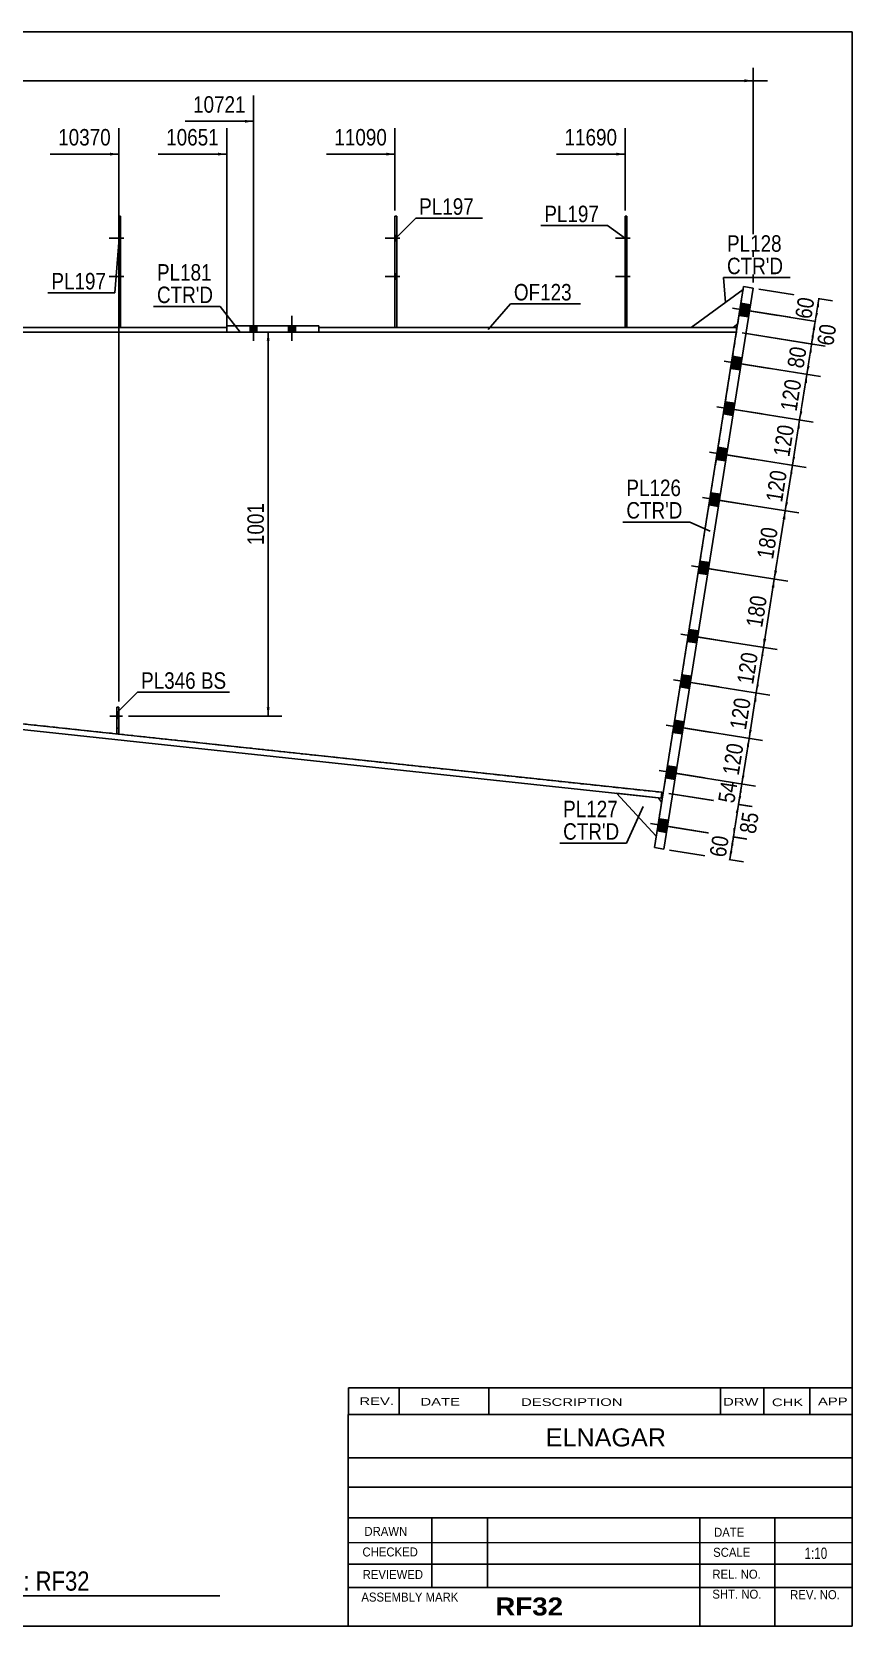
# Model space of a CAD drawing. Header units: millimetres. Extents: x -19 to 383, y -195 to 82.
# Drawn here: x 240.6 to 383.2, y -194.8 to 82.2 of the extents above; entities that cross this region are included whole.
import ezdxf

# ---------------------------------------------------------------- set-up
doc = ezdxf.new("R2010")
doc.units = ezdxf.units.MM
doc.linetypes.add('DXK_LINE_DOT1', pattern=[1.8814, 0.9407, -0.9407])
doc.linetypes.add('DXK_LINE_DOT2', pattern=[3.9198, 1.9599, -1.9599])
doc.styles.add('Arial', font='ARIAL.TTF', dxfattribs={"height": 0.2})
doc.styles.add('Arial Bold', font='ARIALBD.TTF', dxfattribs={"height": 0.2})
doc.styles.add('Arial Narrow', font='ARIALN.TTF', dxfattribs={"height": 0.2})

# ---------------------------------------------------------------- blocks, each defined once
blk = doc.blocks.new('Unknown-623514905-1211')
at = {"color": 5, "linetype": 'Continuous'}
for p, q in [((383.18, 82.16), (-16.82, 82.16)), ((-16.82, 82.16), (-16.82, -194.84)), ((383.18, -194.84), (383.18, 82.16)), ((-16.82, -194.84), (383.18, -194.84))]:
    blk.add_line(p, q, dxfattribs=at)
at = {"color": 174, "linetype": 'Continuous', "style": 'Arial'}
blk.add_text('Tekla structures', height=1.9102, rotation=90, dxfattribs=at).set_placement((-17.32, -194.34))
blk = doc.blocks.new('Part-623514905-1262 - 1232')
at = {"color": 2, "linetype": 'Continuous'}
for p, q in [((290.49, 31.07), (274.49, 31.07)), ((274.49, 31.07), (274.49, 30)), ((290.49, 31.07), (290.49, 30)), ((290.49, 30), (274.49, 30))]:
    blk.add_line(p, q, dxfattribs=at)
blk = doc.blocks.new('Bolt-623514905-1266 - 1232')
at = {"linetype": 'Continuous'}
for points in [[(304.05, 45.87), (304.05, 46.8), (303.72, 46.8), (303.72, 45.87)], [(304.05, 45.87), (304.05, 46.8), (303.72, 46.8), (303.72, 45.87)], [(304.05, 39.2), (304.05, 40.13), (303.72, 40.13), (303.72, 39.2)], [(304.05, 39.2), (304.05, 40.13), (303.72, 40.13), (303.72, 39.2)]]:
    blk.add_hatch(color=3, dxfattribs=at).paths.add_polyline_path(points)
at = {"color": 3, "linetype": 'Continuous'}
for p, q in [((304.59, 46.33), (302.05, 46.33)), ((304.59, 46.33), (302.05, 46.33)), ((304.05, 46.8), (303.72, 46.8)), ((304.05, 46.8), (303.72, 46.8)), ((304.05, 45.87), (303.72, 45.87)), ((304.05, 45.87), (303.72, 45.87)), ((304.59, 39.67), (302.05, 39.67)), ((304.59, 39.67), (302.05, 39.67)), ((304.05, 40.13), (303.72, 40.13)), ((304.05, 40.13), (303.72, 40.13)), ((304.05, 39.2), (303.72, 39.2)), ((304.05, 39.2), (303.72, 39.2))]:
    blk.add_line(p, q, dxfattribs=at)
blk = doc.blocks.new('Bolt-623514905-1267 - 1232')
at = {"linetype": 'Continuous'}
for points in [[(344.05, 45.87), (344.05, 46.8), (343.72, 46.8), (343.72, 45.87)], [(344.05, 45.87), (344.05, 46.8), (343.72, 46.8), (343.72, 45.87)], [(344.05, 39.2), (344.05, 40.13), (343.72, 40.13), (343.72, 39.2)], [(344.05, 39.2), (344.05, 40.13), (343.72, 40.13), (343.72, 39.2)]]:
    blk.add_hatch(color=3, dxfattribs=at).paths.add_polyline_path(points)
at = {"color": 3, "linetype": 'Continuous'}
for p, q in [((344.59, 46.33), (342.05, 46.33)), ((344.59, 46.33), (342.05, 46.33)), ((344.05, 46.8), (343.72, 46.8)), ((344.05, 46.8), (343.72, 46.8)), ((344.05, 45.87), (343.72, 45.87)), ((344.05, 45.87), (343.72, 45.87)), ((344.59, 39.67), (342.05, 39.67)), ((344.59, 39.67), (342.05, 39.67)), ((344.05, 40.13), (343.72, 40.13)), ((344.05, 40.13), (343.72, 40.13)), ((344.05, 39.2), (343.72, 39.2)), ((344.05, 39.2), (343.72, 39.2))]:
    blk.add_line(p, q, dxfattribs=at)
blk = doc.blocks.new('Part-623514905-1523 - 1232')
at = {"color": 2, "linetype": 'Continuous'}
for p, q in [((348.82, -59.58), (364.32, 37.9)), ((365.97, 37.64), (350.47, -59.84)), ((364.32, 37.9), (365.97, 37.64)), ((350.47, -59.84), (348.82, -59.58))]:
    blk.add_line(p, q, dxfattribs=at)
blk = doc.blocks.new('Bolt-623514905-1271 - 1232')
at = {"linetype": 'Continuous'}
for points in [[(363.86, 35), (363.53, 32.9), (365.17, 32.64), (365.51, 34.74)], [(363.86, 35), (363.53, 32.9), (365.17, 32.64), (365.51, 34.74)], [(363.86, 35), (363.53, 32.9), (365.17, 32.64), (365.51, 34.74)], [(363.86, 35), (363.53, 32.9), (365.17, 32.64), (365.51, 34.74)], [(362.4, 25.79), (362.06, 23.68), (363.71, 23.42), (364.04, 25.52)], [(362.4, 25.79), (362.06, 23.68), (363.71, 23.42), (364.04, 25.52)], [(362.4, 25.79), (362.06, 23.68), (363.71, 23.42), (364.04, 25.52)], [(362.4, 25.79), (362.06, 23.68), (363.71, 23.42), (364.04, 25.52)], [(361.14, 17.89), (360.81, 15.78), (362.45, 15.52), (362.79, 17.62)], [(361.14, 17.89), (360.81, 15.78), (362.45, 15.52), (362.79, 17.62)], [(361.14, 17.89), (360.81, 15.78), (362.45, 15.52), (362.79, 17.62)], [(361.14, 17.89), (360.81, 15.78), (362.45, 15.52), (362.79, 17.62)], [(359.89, 9.98), (359.55, 7.88), (361.2, 7.62), (361.53, 9.72)], [(359.89, 9.98), (359.55, 7.88), (361.2, 7.62), (361.53, 9.72)], [(359.89, 9.98), (359.55, 7.88), (361.2, 7.62), (361.53, 9.72)], [(359.89, 9.98), (359.55, 7.88), (361.2, 7.62), (361.53, 9.72)], [(358.63, 2.08), (358.29, -0.02), (359.94, -0.28), (360.28, 1.82)], [(358.63, 2.08), (358.29, -0.02), (359.94, -0.28), (360.28, 1.82)], [(358.63, 2.08), (358.29, -0.02), (359.94, -0.28), (360.28, 1.82)], [(358.63, 2.08), (358.29, -0.02), (359.94, -0.28), (360.28, 1.82)], [(356.74, -9.78), (356.41, -11.89), (358.05, -12.15), (358.39, -10.04)], [(356.74, -9.78), (356.41, -11.89), (358.05, -12.15), (358.39, -10.04)], [(356.74, -9.78), (356.41, -11.89), (358.05, -12.15), (358.39, -10.04)], [(356.74, -9.78), (356.41, -11.89), (358.05, -12.15), (358.39, -10.04)], [(354.86, -21.65), (354.52, -23.75), (356.17, -24.02), (356.5, -21.91)], [(354.86, -21.65), (354.52, -23.75), (356.17, -24.02), (356.5, -21.91)], [(354.86, -21.65), (354.52, -23.75), (356.17, -24.02), (356.5, -21.91)], [(354.86, -21.65), (354.52, -23.75), (356.17, -24.02), (356.5, -21.91)], [(353.6, -29.55), (353.26, -31.66), (354.91, -31.92), (355.24, -29.81)], [(353.6, -29.55), (353.26, -31.66), (354.91, -31.92), (355.24, -29.81)], [(353.6, -29.55), (353.26, -31.66), (354.91, -31.92), (355.24, -29.81)], [(353.6, -29.55), (353.26, -31.66), (354.91, -31.92), (355.24, -29.81)], [(352.34, -37.45), (352.01, -39.56), (353.65, -39.82), (353.99, -37.71)], [(352.34, -37.45), (352.01, -39.56), (353.65, -39.82), (353.99, -37.71)], [(352.34, -37.45), (352.01, -39.56), (353.65, -39.82), (353.99, -37.71)], [(352.34, -37.45), (352.01, -39.56), (353.65, -39.82), (353.99, -37.71)], [(351.09, -45.35), (350.75, -47.46), (352.4, -47.72), (352.73, -45.61)], [(351.09, -45.35), (350.75, -47.46), (352.4, -47.72), (352.73, -45.61)], [(351.09, -45.35), (350.75, -47.46), (352.4, -47.72), (352.73, -45.61)], [(351.09, -45.35), (350.75, -47.46), (352.4, -47.72), (352.73, -45.61)], [(349.62, -54.57), (349.29, -56.67), (350.93, -56.94), (351.27, -54.83)], [(349.62, -54.57), (349.29, -56.67), (350.93, -56.94), (351.27, -54.83)], [(349.62, -54.57), (349.29, -56.67), (350.93, -56.94), (351.27, -54.83)], [(349.62, -54.57), (349.29, -56.67), (350.93, -56.94), (351.27, -54.83)]]:
    blk.add_hatch(color=3, dxfattribs=at).paths.add_polyline_path(points)
at = {"color": 3, "linetype": 'Continuous'}
for p, q in [((362.4, 34.16), (370.28, 32.9)), ((362.4, 34.16), (370.28, 32.9)), ((362.4, 34.16), (370.28, 32.9)), ((362.4, 34.16), (370.28, 32.9)), ((363.86, 35), (365.51, 34.74)), ((363.86, 35), (365.51, 34.74)), ((363.86, 35), (365.51, 34.74)), ((363.86, 35), (365.51, 34.74)), ((363.53, 32.9), (365.17, 32.64)), ((363.53, 32.9), (365.17, 32.64)), ((363.53, 32.9), (365.17, 32.64)), ((363.53, 32.9), (365.17, 32.64)), ((360.93, 24.94), (368.81, 23.69)), ((360.93, 24.94), (368.81, 23.69)), ((360.93, 24.94), (368.81, 23.69)), ((360.93, 24.94), (368.81, 23.69)), ((362.4, 25.79), (364.04, 25.52)), ((362.4, 25.79), (364.04, 25.52)), ((362.4, 25.79), (364.04, 25.52)), ((362.4, 25.79), (364.04, 25.52)), ((362.06, 23.68), (363.71, 23.42)), ((362.06, 23.68), (363.71, 23.42)), ((362.06, 23.68), (363.71, 23.42)), ((362.06, 23.68), (363.71, 23.42)), ((359.67, 17.04), (367.56, 15.79)), ((359.67, 17.04), (367.56, 15.79)), ((359.67, 17.04), (367.56, 15.79)), ((359.67, 17.04), (367.56, 15.79)), ((361.14, 17.89), (362.79, 17.62)), ((361.14, 17.89), (362.79, 17.62)), ((361.14, 17.89), (362.79, 17.62)), ((361.14, 17.89), (362.79, 17.62)), ((360.81, 15.78), (362.45, 15.52)), ((360.81, 15.78), (362.45, 15.52)), ((360.81, 15.78), (362.45, 15.52)), ((360.81, 15.78), (362.45, 15.52)), ((358.42, 9.14), (366.3, 7.88)), ((358.42, 9.14), (366.3, 7.88)), ((358.42, 9.14), (366.3, 7.88)), ((358.42, 9.14), (366.3, 7.88)), ((359.89, 9.98), (361.53, 9.72)), ((359.89, 9.98), (361.53, 9.72)), ((359.89, 9.98), (361.53, 9.72)), ((359.89, 9.98), (361.53, 9.72)), ((359.55, 7.88), (361.2, 7.62)), ((359.55, 7.88), (361.2, 7.62)), ((359.55, 7.88), (361.2, 7.62)), ((359.55, 7.88), (361.2, 7.62)), ((357.16, 1.24), (365.05, -0.02)), ((357.16, 1.24), (365.05, -0.02)), ((357.16, 1.24), (365.05, -0.02)), ((357.16, 1.24), (365.05, -0.02)), ((358.63, 2.08), (360.28, 1.82)), ((358.63, 2.08), (360.28, 1.82)), ((358.63, 2.08), (360.28, 1.82)), ((358.63, 2.08), (360.28, 1.82)), ((358.29, -0.02), (359.94, -0.28)), ((358.29, -0.02), (359.94, -0.28)), ((358.29, -0.02), (359.94, -0.28)), ((358.29, -0.02), (359.94, -0.28)), ((355.27, -10.63), (363.16, -11.88)), ((355.27, -10.63), (363.16, -11.88)), ((355.27, -10.63), (363.16, -11.88)), ((355.27, -10.63), (363.16, -11.88)), ((356.74, -9.78), (358.39, -10.04)), ((356.74, -9.78), (358.39, -10.04)), ((356.74, -9.78), (358.39, -10.04)), ((356.74, -9.78), (358.39, -10.04)), ((356.41, -11.89), (358.05, -12.15)), ((356.41, -11.89), (358.05, -12.15)), ((356.41, -11.89), (358.05, -12.15)), ((356.41, -11.89), (358.05, -12.15)), ((354.86, -21.65), (356.5, -21.91)), ((354.86, -21.65), (356.5, -21.91)), ((354.86, -21.65), (356.5, -21.91)), ((354.86, -21.65), (356.5, -21.91)), ((353.39, -22.49), (361.27, -23.75)), ((353.39, -22.49), (361.27, -23.75)), ((353.39, -22.49), (361.27, -23.75)), ((353.39, -22.49), (361.27, -23.75)), ((354.52, -23.75), (356.17, -24.02)), ((354.52, -23.75), (356.17, -24.02)), ((354.52, -23.75), (356.17, -24.02)), ((354.52, -23.75), (356.17, -24.02)), ((352.13, -30.4), (360.02, -31.65)), ((352.13, -30.4), (360.02, -31.65)), ((352.13, -30.4), (360.02, -31.65)), ((352.13, -30.4), (360.02, -31.65)), ((353.6, -29.55), (355.24, -29.81)), ((353.6, -29.55), (355.24, -29.81)), ((353.6, -29.55), (355.24, -29.81)), ((353.6, -29.55), (355.24, -29.81)), ((353.26, -31.66), (354.91, -31.92)), ((353.26, -31.66), (354.91, -31.92)), ((353.26, -31.66), (354.91, -31.92)), ((353.26, -31.66), (354.91, -31.92)), ((350.87, -38.3), (358.76, -39.55)), ((350.87, -38.3), (358.76, -39.55)), ((350.87, -38.3), (358.76, -39.55)), ((350.87, -38.3), (358.76, -39.55)), ((352.34, -37.45), (353.99, -37.71)), ((352.34, -37.45), (353.99, -37.71)), ((352.34, -37.45), (353.99, -37.71)), ((352.34, -37.45), (353.99, -37.71)), ((352.01, -39.56), (353.65, -39.82)), ((352.01, -39.56), (353.65, -39.82)), ((352.01, -39.56), (353.65, -39.82)), ((352.01, -39.56), (353.65, -39.82)), ((349.62, -46.2), (357.5, -47.45)), ((349.62, -46.2), (357.5, -47.45)), ((349.62, -46.2), (357.5, -47.45)), ((349.62, -46.2), (357.5, -47.45)), ((351.09, -45.35), (352.73, -45.61)), ((351.09, -45.35), (352.73, -45.61)), ((351.09, -45.35), (352.73, -45.61)), ((351.09, -45.35), (352.73, -45.61)), ((350.75, -47.46), (352.4, -47.72)), ((350.75, -47.46), (352.4, -47.72)), ((350.75, -47.46), (352.4, -47.72)), ((350.75, -47.46), (352.4, -47.72)), ((349.62, -54.57), (351.27, -54.83)), ((349.62, -54.57), (351.27, -54.83)), ((349.62, -54.57), (351.27, -54.83)), ((349.62, -54.57), (351.27, -54.83)), ((348.15, -55.41), (356.04, -56.67)), ((348.15, -55.41), (356.04, -56.67)), ((348.15, -55.41), (356.04, -56.67)), ((348.15, -55.41), (356.04, -56.67)), ((349.29, -56.67), (350.93, -56.94)), ((349.29, -56.67), (350.93, -56.94)), ((349.29, -56.67), (350.93, -56.94)), ((349.29, -56.67), (350.93, -56.94))]:
    blk.add_line(p, q, dxfattribs=at)
blk = doc.blocks.new('Bolt-623514905-1272 - 1232')
at = {"linetype": 'Continuous'}
for points in [[(279.75, 31.07), (278.55, 31.07), (278.55, 30), (279.75, 30)], [(279.75, 31.07), (278.55, 31.07), (278.55, 30), (279.75, 30)], [(286.42, 31.07), (285.22, 31.07), (285.22, 30), (286.42, 30)], [(286.42, 31.07), (285.22, 31.07), (285.22, 30), (286.42, 30)]]:
    blk.add_hatch(color=3, dxfattribs=at).paths.add_polyline_path(points)
at = {"color": 3, "linetype": 'Continuous'}
for p, q in [((278.55, 31.07), (278.55, 30)), ((278.55, 31.07), (278.55, 30)), ((279.15, 32.8), (279.15, 28.47)), ((279.15, 32.8), (279.15, 28.47)), ((279.75, 31.07), (279.75, 30)), ((279.75, 31.07), (279.75, 30)), ((285.22, 31.07), (285.22, 30)), ((285.22, 31.07), (285.22, 30)), ((285.82, 32.8), (285.82, 28.47)), ((285.82, 32.8), (285.82, 28.47)), ((286.42, 31.07), (286.42, 30)), ((286.42, 31.07), (286.42, 30))]:
    blk.add_line(p, q, dxfattribs=at)
blk = doc.blocks.new('Part-623514905-1338 - 1232')
at = {"color": 2, "linetype": 'Continuous'}
for p, q in [((290.49, 30.8), (290.49, 30)), ((363.07, 30.8), (290.49, 30.8)), ((363.07, 30), (363.07, 30.8)), ((290.49, 30), (363.07, 30))]:
    blk.add_line(p, q, dxfattribs=at)
blk = doc.blocks.new('Part-623514905-1360 - 1232')
at = {"color": 2, "linetype": 'Continuous'}
for p, q in [((274.49, 30.8), (157.07, 30.8)), ((157.07, 30.8), (157.07, 30)), ((274.49, 30), (274.49, 30.8)), ((157.07, 30), (274.49, 30))]:
    blk.add_line(p, q, dxfattribs=at)
blk = doc.blocks.new('Part-623514905-1404 - 1232')
at = {"color": 2, "linetype": 'Continuous'}
for p, q in [((163.73, 30), (163.73, -30)), ((350.35, -50), (350.09, -49.97))]:
    blk.add_line(p, q, dxfattribs=at)
at = {"color": 7, "linetype": 'DXK_LINE_DOT1'}
for p, q in [((363.07, 30), (163.73, 30)), ((363.07, 30), (350.35, -50)), ((350.09, -49.97), (163.73, -30)), ((163.73, -30), (350.35, -49.99))]:
    blk.add_line(p, q, dxfattribs=at)
blk = doc.blocks.new('Part-623514905-1470 - 1232')
at = {"color": 2, "linetype": 'Continuous'}
for p, q in [((170.4, -30.71), (170.29, -31.71)), ((170.29, -31.71), (349.99, -50.97)), ((170.4, -30.71), (350.09, -49.97)), ((350.09, -49.97), (349.99, -50.97))]:
    blk.add_line(p, q, dxfattribs=at)
blk = doc.blocks.new('Part-623514905-1552 - 1232')
at = {"color": 2, "linetype": 'Continuous'}
for p, q in [((349.14, -57.58), (342.23, -50.14)), ((349.52, -50.93), (342.23, -50.14)), ((350.08, -51.66), (349.52, -50.93))]:
    blk.add_line(p, q, dxfattribs=at)
at = {"color": 7, "linetype": 'DXK_LINE_DOT1'}
blk.add_line((350.08, -51.66), (349.14, -57.58), dxfattribs=at)
blk = doc.blocks.new('Part-623514905-1581 - 1232')
at = {"color": 2, "linetype": 'Continuous'}
for p, q in [((364.24, 37.38), (355.2, 30.8)), ((362.53, 30.8), (363.3, 31.46))]:
    blk.add_line(p, q, dxfattribs=at)
at = {"color": 7, "linetype": 'DXK_LINE_DOT1'}
for p, q in [((363.3, 31.46), (364.24, 37.38)), ((355.2, 30.8), (362.53, 30.8))]:
    blk.add_line(p, q, dxfattribs=at)
blk = doc.blocks.new('Part-623514905-1824 - 1232')
at = {"color": 2, "linetype": 'Continuous'}
for p, q in [((304.05, 50.13), (303.72, 50.13)), ((303.72, 50.13), (303.72, 30.8)), ((304.05, 30.8), (304.05, 50.13))]:
    blk.add_line(p, q, dxfattribs=at)
at = {"color": 7, "linetype": 'DXK_LINE_DOT1'}
blk.add_line((303.72, 30.8), (304.05, 30.8), dxfattribs=at)
blk = doc.blocks.new('Part-623514905-1829 - 1232')
at = {"color": 2, "linetype": 'Continuous'}
for p, q in [((344.05, 50.13), (343.72, 50.13)), ((343.72, 50.13), (343.72, 30.8)), ((344.05, 30.8), (344.05, 50.13))]:
    blk.add_line(p, q, dxfattribs=at)
at = {"color": 7, "linetype": 'DXK_LINE_DOT1'}
blk.add_line((343.72, 30.8), (344.05, 30.8), dxfattribs=at)
blk = doc.blocks.new('Part-623514905-7637 - 1232')
at = {"color": 2, "linetype": 'Continuous'}
for p, q in [((255.38, -39.81), (255.39, -35.17)), ((255.39, -35.17), (255.72, -35.17)), ((255.72, -35.17), (255.72, -39.81)), ((255.72, -39.81), (255.38, -39.81))]:
    blk.add_line(p, q, dxfattribs=at)
blk = doc.blocks.new('Part-623514905-7634 - 1232')
at = {"color": 7, "linetype": 'DXK_LINE_DOT1'}
for p, q in [((255.38, -39.81), (255.39, -35.17)), ((255.39, -35.17), (255.72, -35.17)), ((255.72, -39.81), (255.72, -35.17)), ((255.38, -38.81), (255.72, -38.81)), ((255.72, -39.81), (255.38, -39.81))]:
    blk.add_line(p, q, dxfattribs=at)
blk = doc.blocks.new('Part-623514905-7633 - 1232')
at = {"color": 2, "linetype": 'Continuous'}
for p, q in [((256.05, 50.13), (255.72, 50.13)), ((255.72, 50.13), (255.72, 30.8)), ((256.05, 30.8), (256.05, 50.13))]:
    blk.add_line(p, q, dxfattribs=at)
at = {"color": 7, "linetype": 'DXK_LINE_DOT1'}
blk.add_line((255.72, 30.8), (256.05, 30.8), dxfattribs=at)
blk = doc.blocks.new('Bolt-623514905-7640 - 1232')
at = {"linetype": 'Continuous'}
for points in [[(256.05, 45.87), (256.05, 46.8), (255.72, 46.8), (255.72, 45.87)], [(256.05, 45.87), (256.05, 46.8), (255.72, 46.8), (255.72, 45.87)], [(256.05, 39.2), (256.05, 40.13), (255.72, 40.13), (255.72, 39.2)], [(256.05, 39.2), (256.05, 40.13), (255.72, 40.13), (255.72, 39.2)]]:
    blk.add_hatch(color=3, dxfattribs=at).paths.add_polyline_path(points)
at = {"color": 3, "linetype": 'Continuous'}
for p, q in [((256.59, 46.33), (254.05, 46.33)), ((256.59, 46.33), (254.05, 46.33)), ((256.05, 46.8), (255.72, 46.8)), ((256.05, 46.8), (255.72, 46.8)), ((256.05, 45.87), (255.72, 45.87)), ((256.05, 45.87), (255.72, 45.87)), ((256.59, 39.67), (254.05, 39.67)), ((256.59, 39.67), (254.05, 39.67)), ((256.05, 40.13), (255.72, 40.13)), ((256.05, 40.13), (255.72, 40.13)), ((256.05, 39.2), (255.72, 39.2)), ((256.05, 39.2), (255.72, 39.2))]:
    blk.add_line(p, q, dxfattribs=at)
blk = doc.blocks.new('Bolt-623514905-7641 - 1232')
at = {"color": 3, "linetype": 'DXK_LINE_DOT2'}
for p, q in [((256.35, -36.71), (254.15, -36.71)), ((255.72, -36.24), (255.39, -36.24)), ((255.72, -37.17), (255.39, -37.17))]:
    blk.add_line(p, q, dxfattribs=at)
blk = doc.blocks.new('Bolt-623514905-7644 - 1232')
at = {"linetype": 'Continuous'}
blk.add_hatch(color=3, dxfattribs=at).paths.add_polyline_path([(255.72, -37.17), (255.72, -36.24), (255.39, -36.24), (255.39, -37.17)])
at = {"color": 3, "linetype": 'Continuous'}
for p, q in [((256.35, -36.71), (254.15, -36.71)), ((255.72, -36.24), (255.39, -36.24)), ((255.72, -37.17), (255.39, -37.17))]:
    blk.add_line(p, q, dxfattribs=at)
blk = doc.blocks.new('StraightDimension-623514905-7039 - 1232')
at = {"linetype": 'Continuous'}
for points in [[(367.29, -26.23), (367.77, -24.79), (367.78, -26.31)], [(367, -31.25), (366.52, -32.69), (366.5, -31.17)]]:
    blk.add_hatch(color=7, dxfattribs=at).paths.add_polyline_path(points)
at = {"color": 7, "linetype": 'Continuous'}
for p, q in [((355.67, -22.87), (370.14, -25.17)), ((366.52, -32.69), (367.77, -24.79)), ((354.42, -30.77), (368.89, -33.07))]:
    blk.add_line(p, q, dxfattribs=at)
at = {"color": 0}
blk.add_wipeout([(367.52, -25.42), (363.37, -24.76), (362.32, -31.36), (366.47, -32.02)], dxfattribs=at)
at = {"color": 3, "style": 'Arial Narrow'}
blk.add_text('120', height=2.863, rotation=80.9647, dxfattribs=at).set_placement((365.97, -31.33))
blk = doc.blocks.new('StraightDimension-623514905-7043 - 1232')
at = {"linetype": 'Continuous'}
for points in [[(362.95, -53.52), (363.43, -52.08), (363.44, -53.6)], [(363.02, -56.26), (362.54, -57.7), (362.53, -56.18)]]:
    blk.add_hatch(color=7, dxfattribs=at).paths.add_polyline_path(points)
at = {"color": 7, "linetype": 'Continuous'}
for p, q in [((351.33, -50.16), (365.66, -52.43)), ((362.54, -57.7), (363.43, -52.08)), ((350.44, -55.78), (364.76, -58.06))]:
    blk.add_line(p, q, dxfattribs=at)
at = {"color": 0}
blk.add_wipeout([(367.66, -53.18), (363.52, -52.52), (362.75, -57.31), (366.9, -57.97)], dxfattribs=at)
at = {"color": 3, "style": 'Arial Narrow'}
blk.add_text('85', height=2.863, rotation=80.9647, dxfattribs=at).set_placement((366.4, -57.29))
blk = doc.blocks.new('StraightDimension-623514905-7037 - 1232')
at = {"linetype": 'Continuous'}
for points in [[(371.07, -2.49), (371.55, -1.05), (371.56, -2.57)], [(370.14, -11.48), (369.66, -12.92), (369.65, -11.4)]]:
    blk.add_hatch(color=7, dxfattribs=at).paths.add_polyline_path(points)
at = {"color": 7, "linetype": 'Continuous'}
for p, q in [((359.45, 0.87), (373.92, -1.43)), ((369.66, -12.92), (371.55, -1.05)), ((357.56, -11), (372.03, -13.3))]:
    blk.add_line(p, q, dxfattribs=at)
at = {"color": 0}
blk.add_wipeout([(370.98, -3.66), (366.83, -3), (365.78, -9.6), (369.93, -10.26)], dxfattribs=at)
at = {"color": 3, "style": 'Arial Narrow'}
blk.add_text('180', height=2.863, rotation=80.9647, dxfattribs=at).set_placement((369.43, -9.58))
blk = doc.blocks.new('StraightDimension-623514905-7042 - 1232')
at = {"linetype": 'Continuous'}
for points in [[(363.52, -49.94), (364, -48.49), (364.01, -50.01)], [(363.92, -50.64), (363.43, -52.08), (363.42, -50.56)]]:
    blk.add_hatch(color=7, dxfattribs=at).paths.add_polyline_path(points)
at = {"color": 7, "linetype": 'Continuous'}
for p, q in [((351.9, -46.57), (366.37, -48.87)), ((363.43, -52.08), (364, -48.49)), ((351.33, -50.16), (365.8, -52.46))]:
    blk.add_line(p, q, dxfattribs=at)
at = {"color": 0}
blk.add_wipeout([(363.95, -47.87), (359.8, -47.21), (359.04, -52), (363.19, -52.66)], dxfattribs=at)
at = {"color": 3, "style": 'Arial Narrow'}
blk.add_text('54', height=2.863, rotation=80.9647, dxfattribs=at).set_placement((362.69, -51.97))
blk = doc.blocks.new('StraightDimension-623514905-2441 - 1232')
at = {"linetype": 'Continuous'}
for points in [[(0.17, 73.42), (-1.33, 73.67), (0.17, 73.92)], [(364.47, 73.92), (365.97, 73.67), (364.47, 73.42)]]:
    blk.add_hatch(color=7, dxfattribs=at).paths.add_polyline_path(points)
at = {"color": 7, "linetype": 'Continuous'}
for p, q in [((-1.33, 39), (-1.33, 75.92)), ((365.97, 38.64), (365.97, 75.92)), ((-1.33, 73.67), (-3.83, 73.67)), ((-1.33, 73.67), (365.97, 73.67)), ((365.97, 73.67), (368.47, 73.67))]:
    blk.add_line(p, q, dxfattribs=at)
at = {"color": 0}
blk.add_wipeout([(187.49, 73.82), (187.49, 78.02), (177.15, 78.02), (177.15, 73.82)], dxfattribs=at)
at = {"color": 3, "style": 'Arial Narrow'}
blk.add_text('12044', height=2.863, dxfattribs=at).set_placement((177.75, 74.42))
blk = doc.blocks.new('StraightDimension-623514905-7031 - 1232')
at = {"linetype": 'Continuous'}
for points in [[(377.27, 33.31), (376.78, 31.87), (376.77, 33.39)], [(376.93, 34.38), (377.41, 35.82), (377.42, 34.3)]]:
    blk.add_hatch(color=7, dxfattribs=at).paths.add_polyline_path(points)
at = {"color": 7, "linetype": 'Continuous'}
for p, q in [((366.96, 37.48), (379.78, 35.44)), ((364.68, 33.79), (379.15, 31.49)), ((376.78, 31.87), (377.41, 35.82))]:
    blk.add_line(p, q, dxfattribs=at)
at = {"color": 0}
blk.add_wipeout([(377.33, 36.27), (373.18, 36.93), (372.42, 32.13), (376.57, 31.47)], dxfattribs=at)
at = {"color": 3, "style": 'Arial Narrow'}
blk.add_text('60', height=2.863, rotation=80.9647, dxfattribs=at).set_placement((376.07, 32.16))
blk = doc.blocks.new('StraightDimension-623514905-7032 - 1232')
at = {"linetype": 'Continuous'}
for points in [[(376.3, 30.43), (376.78, 31.87), (376.79, 30.35)], [(376.64, 29.36), (376.15, 27.92), (376.14, 29.44)]]:
    blk.add_hatch(color=7, dxfattribs=at).paths.add_polyline_path(points)
at = {"color": 7, "linetype": 'Continuous'}
for p, q in [((364.68, 33.79), (379, 31.52)), ((376.15, 27.92), (376.78, 31.87)), ((364.06, 29.84), (378.38, 27.57))]:
    blk.add_line(p, q, dxfattribs=at)
at = {"color": 0}
blk.add_wipeout([(381.15, 31.61), (377, 32.27), (376.24, 27.47), (380.38, 26.81)], dxfattribs=at)
at = {"color": 3, "style": 'Arial Narrow'}
blk.add_text('60', height=2.863, rotation=80.9647, dxfattribs=at).set_placement((379.88, 27.5))
blk = doc.blocks.new('StraightDimension-623514905-9292 - 1232')
at = {"linetype": 'Continuous'}
blk.add_hatch(color=7, dxfattribs=at).paths.add_polyline_path([(302.22, 61.17), (303.72, 60.92), (302.22, 60.67)])
at = {"color": 7, "linetype": 'Continuous'}
for p, q in [((303.72, 51.13), (303.72, 65.42)), ((291.83, 60.92), (303.72, 60.92))]:
    blk.add_line(p, q, dxfattribs=at)
at = {"color": 0}
blk.add_wipeout([(302.94, 61.82), (302.94, 66.02), (292.6, 66.02), (292.6, 61.82)], dxfattribs=at)
at = {"color": 3, "style": 'Arial Narrow'}
blk.add_text('11090', height=2.863, dxfattribs=at).set_placement((293.2, 62.42))
blk = doc.blocks.new('StraightDimension-623514905-7033 - 1232')
at = {"linetype": 'Continuous'}
for points in [[(375.67, 26.48), (376.15, 27.92), (376.17, 26.4)], [(375.8, 24.09), (375.32, 22.65), (375.3, 24.17)]]:
    blk.add_hatch(color=7, dxfattribs=at).paths.add_polyline_path(points)
at = {"color": 7, "linetype": 'Continuous'}
for p, q in [((364.06, 29.84), (378.52, 27.54)), ((375.32, 22.65), (376.15, 27.92)), ((363.22, 24.57), (377.69, 22.27))]:
    blk.add_line(p, q, dxfattribs=at)
at = {"color": 0}
blk.add_wipeout([(375.97, 27.7), (371.82, 28.36), (371.06, 23.57), (375.21, 22.91)], dxfattribs=at)
at = {"color": 3, "style": 'Arial Narrow'}
blk.add_text('80', height=2.863, rotation=80.9647, dxfattribs=at).set_placement((374.71, 23.59))
blk = doc.blocks.new('StraightDimension-623514905-7034 - 1232')
at = {"linetype": 'Continuous'}
for points in [[(374.83, 21.2), (375.32, 22.65), (375.33, 21.13)], [(374.54, 16.19), (374.06, 14.75), (374.05, 16.27)]]:
    blk.add_hatch(color=7, dxfattribs=at).paths.add_polyline_path(points)
at = {"color": 7, "linetype": 'Continuous'}
for p, q in [((363.22, 24.57), (377.69, 22.27)), ((374.06, 14.75), (375.32, 22.65)), ((361.96, 16.68), (376.43, 14.37))]:
    blk.add_line(p, q, dxfattribs=at)
at = {"color": 0}
blk.add_wipeout([(375.06, 22.02), (370.92, 22.68), (369.87, 16.08), (374.02, 15.42)], dxfattribs=at)
at = {"color": 3, "style": 'Arial Narrow'}
blk.add_text('120', height=2.863, rotation=80.9647, dxfattribs=at).set_placement((373.52, 16.11))
blk = doc.blocks.new('StraightDimension-623514905-7035 - 1232')
at = {"linetype": 'Continuous'}
for points in [[(373.58, 13.31), (374.06, 14.75), (374.07, 13.23)], [(373.29, 8.29), (372.8, 6.85), (372.79, 8.37)]]:
    blk.add_hatch(color=7, dxfattribs=at).paths.add_polyline_path(points)
at = {"color": 7, "linetype": 'Continuous'}
for p, q in [((361.96, 16.68), (376.43, 14.37)), ((372.8, 6.85), (374.06, 14.75)), ((360.7, 8.77), (375.17, 6.47))]:
    blk.add_line(p, q, dxfattribs=at)
at = {"color": 0}
blk.add_wipeout([(373.81, 14.13), (369.66, 14.78), (368.61, 8.18), (372.76, 7.52)], dxfattribs=at)
at = {"color": 3, "style": 'Arial Narrow'}
blk.add_text('120', height=2.863, rotation=80.9647, dxfattribs=at).set_placement((372.26, 8.21))
blk = doc.blocks.new('StraightDimension-623514905-7036 - 1232')
at = {"linetype": 'Continuous'}
for points in [[(372.32, 5.41), (372.8, 6.85), (372.82, 5.33)], [(372.03, 0.39), (371.55, -1.05), (371.54, 0.47)]]:
    blk.add_hatch(color=7, dxfattribs=at).paths.add_polyline_path(points)
at = {"color": 7, "linetype": 'Continuous'}
for p, q in [((360.7, 8.77), (375.17, 6.47)), ((371.55, -1.05), (372.8, 6.85)), ((359.45, 0.87), (373.92, -1.43))]:
    blk.add_line(p, q, dxfattribs=at)
at = {"color": 0}
blk.add_wipeout([(372.55, 6.22), (368.4, 6.88), (367.36, 0.28), (371.5, -0.38)], dxfattribs=at)
at = {"color": 3, "style": 'Arial Narrow'}
blk.add_text('120', height=2.863, rotation=80.9647, dxfattribs=at).set_placement((371, 0.31))
blk = doc.blocks.new('StraightDimension-623514905-7038 - 1232')
at = {"linetype": 'Continuous'}
for points in [[(369.18, -14.36), (369.66, -12.92), (369.67, -14.44)], [(368.25, -23.35), (367.77, -24.79), (367.76, -23.27)]]:
    blk.add_hatch(color=7, dxfattribs=at).paths.add_polyline_path(points)
at = {"color": 7, "linetype": 'Continuous'}
for p, q in [((357.56, -11), (372.03, -13.3)), ((367.77, -24.79), (369.66, -12.92)), ((355.67, -22.87), (370.14, -25.17))]:
    blk.add_line(p, q, dxfattribs=at)
at = {"color": 0}
blk.add_wipeout([(369.09, -15.53), (364.95, -14.87), (363.9, -21.47), (368.04, -22.13)], dxfattribs=at)
at = {"color": 3, "style": 'Arial Narrow'}
blk.add_text('180', height=2.863, rotation=80.9647, dxfattribs=at).set_placement((367.54, -21.45))
blk = doc.blocks.new('StraightDimension-623514905-7040 - 1232')
at = {"linetype": 'Continuous'}
for points in [[(366.03, -34.13), (366.52, -32.69), (366.53, -34.21)], [(365.74, -39.15), (365.26, -40.59), (365.25, -39.07)]]:
    blk.add_hatch(color=7, dxfattribs=at).paths.add_polyline_path(points)
at = {"color": 7, "linetype": 'Continuous'}
for p, q in [((354.42, -30.77), (368.89, -33.07)), ((365.26, -40.59), (366.52, -32.69)), ((353.16, -38.67), (367.63, -40.97))]:
    blk.add_line(p, q, dxfattribs=at)
at = {"color": 0}
blk.add_wipeout([(366.26, -33.32), (362.12, -32.66), (361.07, -39.26), (365.21, -39.92)], dxfattribs=at)
at = {"color": 3, "style": 'Arial Narrow'}
blk.add_text('120', height=2.863, rotation=80.9647, dxfattribs=at).set_placement((364.72, -39.23))
blk = doc.blocks.new('StraightDimension-623514905-7041 - 1232')
at = {"linetype": 'Continuous'}
for points in [[(364.78, -42.04), (365.26, -40.59), (365.27, -42.11)], [(364.49, -47.05), (364, -48.49), (363.99, -46.97)]]:
    blk.add_hatch(color=7, dxfattribs=at).paths.add_polyline_path(points)
at = {"color": 7, "linetype": 'Continuous'}
for p, q in [((353.16, -38.67), (367.63, -40.97)), ((364, -48.49), (365.26, -40.59)), ((351.9, -46.57), (366.37, -48.87))]:
    blk.add_line(p, q, dxfattribs=at)
at = {"color": 0}
blk.add_wipeout([(365.01, -41.22), (360.86, -40.56), (359.81, -47.16), (363.96, -47.82)], dxfattribs=at)
at = {"color": 3, "style": 'Arial Narrow'}
blk.add_text('120', height=2.863, rotation=80.9647, dxfattribs=at).set_placement((363.46, -47.13))
blk = doc.blocks.new('StraightDimension-623514905-7044 - 1232')
at = {"linetype": 'Continuous'}
for points in [[(362.06, -59.14), (362.54, -57.7), (362.55, -59.22)], [(362.39, -60.22), (361.91, -61.66), (361.9, -60.14)]]:
    blk.add_hatch(color=7, dxfattribs=at).paths.add_polyline_path(points)
at = {"color": 7, "linetype": 'Continuous'}
for p, q in [((350.44, -55.78), (364.91, -58.08)), ((361.91, -61.66), (362.54, -57.7)), ((351.46, -60), (364.28, -62.04))]:
    blk.add_line(p, q, dxfattribs=at)
at = {"color": 0}
blk.add_wipeout([(362.46, -57.26), (358.31, -56.6), (357.55, -61.4), (361.69, -62.06)], dxfattribs=at)
at = {"color": 3, "style": 'Arial Narrow'}
blk.add_text('60', height=2.863, rotation=80.9647, dxfattribs=at).set_placement((361.2, -61.37))
blk = doc.blocks.new('StraightDimension-623514905-8101 - 1232')
at = {"linetype": 'Continuous'}
for points in [[(281.44, 28.5), (281.69, 30), (281.94, 28.5)], [(281.94, -35.21), (281.69, -36.71), (281.44, -35.21)]]:
    blk.add_hatch(color=7, dxfattribs=at).paths.add_polyline_path(points)
at = {"color": 7, "linetype": 'Continuous'}
for p, q in [((257.82, 30), (284.09, 30)), ((281.69, -36.71), (281.69, 30)), ((257.44, -36.71), (284.09, -36.71))]:
    blk.add_line(p, q, dxfattribs=at)
at = {"color": 0}
blk.add_wipeout([(281.54, 0.9), (277.34, 0.9), (277.34, -7.61), (281.54, -7.61)], dxfattribs=at)
at = {"color": 3, "style": 'Arial Narrow'}
blk.add_text('1001', height=2.863, rotation=90.0002, dxfattribs=at).set_placement((280.94, -7.01))
blk = doc.blocks.new('StraightDimension-623514905-9291 - 1232')
at = {"linetype": 'Continuous'}
blk.add_hatch(color=7, dxfattribs=at).paths.add_polyline_path([(342.22, 61.17), (343.72, 60.92), (342.22, 60.67)])
at = {"color": 7, "linetype": 'Continuous'}
for p, q in [((343.72, 51.13), (343.72, 65.42)), ((331.83, 60.92), (343.72, 60.92))]:
    blk.add_line(p, q, dxfattribs=at)
at = {"color": 0}
blk.add_wipeout([(342.94, 61.82), (342.94, 66.02), (332.6, 66.02), (332.6, 61.82)], dxfattribs=at)
at = {"color": 3, "style": 'Arial Narrow'}
blk.add_text('11690', height=2.863, dxfattribs=at).set_placement((333.2, 62.42))
blk = doc.blocks.new('StraightDimension-623514905-9293 - 1232')
at = {"linetype": 'Continuous'}
blk.add_hatch(color=7, dxfattribs=at).paths.add_polyline_path([(277.65, 66.87), (279.15, 66.62), (277.65, 66.37)])
at = {"color": 7, "linetype": 'Continuous'}
for p, q in [((279.15, 32.07), (279.15, 71.12)), ((267.26, 66.62), (279.15, 66.62))]:
    blk.add_line(p, q, dxfattribs=at)
at = {"color": 0}
blk.add_wipeout([(278.38, 67.52), (278.38, 71.72), (268.04, 71.72), (268.04, 67.52)], dxfattribs=at)
at = {"color": 3, "style": 'Arial Narrow'}
blk.add_text('10721', height=2.863, dxfattribs=at).set_placement((268.64, 68.12))
blk = doc.blocks.new('StraightDimension-623514905-9294 - 1232')
at = {"linetype": 'Continuous'}
blk.add_hatch(color=7, dxfattribs=at).paths.add_polyline_path([(272.99, 61.17), (274.49, 60.92), (272.99, 60.67)])
at = {"color": 7, "linetype": 'Continuous'}
for p, q in [((274.49, 31), (274.49, 65.42)), ((262.6, 60.92), (274.49, 60.92))]:
    blk.add_line(p, q, dxfattribs=at)
at = {"color": 0}
blk.add_wipeout([(273.71, 61.82), (273.71, 66.02), (263.37, 66.02), (263.37, 61.82)], dxfattribs=at)
at = {"color": 3, "style": 'Arial Narrow'}
blk.add_text('10651', height=2.863, dxfattribs=at).set_placement((263.97, 62.42))
blk = doc.blocks.new('StraightDimension-623514905-9295 - 1232')
at = {"linetype": 'Continuous'}
blk.add_hatch(color=7, dxfattribs=at).paths.add_polyline_path([(254.22, 61.17), (255.72, 60.92), (254.22, 60.67)])
at = {"color": 7, "linetype": 'Continuous'}
for p, q in [((255.72, -34.17), (255.72, 65.42)), ((243.83, 60.92), (255.72, 60.92))]:
    blk.add_line(p, q, dxfattribs=at)
at = {"color": 0}
blk.add_wipeout([(254.94, 61.82), (254.94, 66.02), (244.6, 66.02), (244.6, 61.82)], dxfattribs=at)
at = {"color": 3, "style": 'Arial Narrow'}
blk.add_text('10370', height=2.863, dxfattribs=at).set_placement((245.2, 62.42))
blk = doc.blocks.new('CBS_CALLOFF-623514905-11130')
at = {"color": 7, "linetype": 'Continuous'}
blk.add_line((157.06, -189.57), (273.29, -189.59), dxfattribs=at)
at = {"color": 3, "linetype": 'Continuous', "style": 'Arial Narrow'}
blk.add_text('QTY= 1 Nos.      RAFTER     MKD : RF32', height=3.3405, dxfattribs=at).set_placement((180.36, -188.68))
blk = doc.blocks.new('CBS_NAME_BLOG-623514905-11131')
at = {"color": 7, "linetype": 'Continuous'}
for p, q in [((295.59, -158.09), (383.11, -158.09)), ((295.59, -194.8), (295.59, -158.09)), ((295.59, -165.63), (383.11, -165.63)), ((295.66, -170.68), (383.18, -170.68)), ((295.59, -176.05), (383.11, -176.05)), ((310.11, -188.16), (310.11, -176.06)), ((319.8, -188.14), (319.8, -176.07)), ((356.71, -194.8), (356.71, -176.07)), ((369.77, -194.8), (369.77, -176.06)), ((295.6, -180.35), (383.18, -180.33)), ((295.59, -184.1), (383.11, -184.1)), ((295.59, -188.14), (383.11, -188.14)), ((295.59, -194.84), (383.18, -194.84))]:
    blk.add_line(p, q, dxfattribs=at)
at = {"color": 3, "linetype": 'Continuous', "style": 'Arial'}
blk.add_text('ELNAGAR', height=3.133, dxfattribs=at).set_placement((329.92, -163.62))
at = {"color": 3, "linetype": 'Continuous'}
for s, height, style, width, p in [('DRAWN', 1.566, 'Arial', 0.9, (298.42, -179.16)), ('DATE', 1.566, 'Arial', 0.9, (359.19, -179.32)), ('CHECKED', 1.566, 'Arial', 0.9, (298.08, -182.74)), ('SCALE', 1.566, 'Arial', 0.9, (359.03, -182.8)), ('1:10', 1.957, 'Arial Narrow', 0.9, (374.92, -183.16)), ('REVIEWED', 1.566, 'Arial', 0.9, (298.11, -186.65)), ('REL. NO.', 1.566, 'Arial', 0.9, (358.89, -186.6)), ('ASSEMBLY MARK', 1.5663, 'Arial', 0.9, (297.89, -190.58)), ('RF32', 3.131, 'Arial Bold', 1.1, (321.17, -192.99)), ('SHT. NO.', 1.566, 'Arial', 0.9, (358.89, -190.07)), ('REV. NO.', 1.566, 'Arial', 0.9, (372.41, -190.16))]:
    blk.add_text(s, height=height, dxfattribs=dict(at, style=style, width=width)).set_placement(p)
blk = doc.blocks.new('CBS_REVISION-623514905-11132')
at = {"color": 7, "linetype": 'Continuous'}
for p, q in [((295.68, -153.46), (383.17, -153.46)), ((295.68, -153.46), (295.68, -158.09)), ((304.47, -153.46), (304.47, -158.09)), ((320.07, -153.46), (320.07, -158.03)), ((360.32, -153.46), (360.32, -158.09)), ((367.86, -153.46), (367.86, -158.09)), ((375.81, -153.46), (375.81, -158.09)), ((295.68, -158.09), (383.17, -158.09))]:
    blk.add_line(p, q, dxfattribs=at)
at = {"color": 7, "style": 'Arial Narrow', "width": 1.7}
for s, height, p in [('REV.', 1.326, (297.54, -156.42)), ('DATE', 1.326, (308.16, -156.53)), ('DESCRIPTION', 1.3257, (325.64, -156.58)), ('DRW', 1.326, (360.75, -156.53)), ('CHK', 1.326, (369.24, -156.62)), ('APP', 1.326, (377.24, -156.46))]:
    blk.add_text(s, height=height, dxfattribs=at).set_placement(p)
blk = doc.blocks.new('Mark-623514905-1257 - 1232')
at = {"color": 0}
blk.add_wipeout([(271.87, 38.94), (271.87, 41.94), (262.37, 41.94), (262.37, 38.94)], dxfattribs=at)
blk.add_wipeout([(271.87, 38.94), (271.87, 41.94), (262.37, 41.94), (262.37, 38.94)], dxfattribs=at)
blk.add_wipeout([(272.12, 35.04), (272.12, 38.04), (262.37, 38.04), (262.37, 35.04)], dxfattribs=at)
blk.add_wipeout([(272.12, 35.04), (272.12, 38.04), (262.37, 38.04), (262.37, 35.04)], dxfattribs=at)
at = {"color": 7, "linetype": 'Continuous'}
for p in [(261.77, 34.44), (276.8, 30)]:
    blk.add_line(p, (273.37, 34.44), dxfattribs=at)
at = {"color": 3, "style": 'Arial Narrow'}
blk.add_text('PL181', height=2.863, dxfattribs=at).set_placement((262.37, 38.94))
at = {"color": 1, "style": 'Arial Narrow'}
blk.add_text("CTR'D", height=2.863, dxfattribs=at).set_placement((262.37, 35.04))
blk = doc.blocks.new('Mark-623514905-1334 - 1232')
at = {"color": 0}
blk.add_wipeout([(334.45, 35.5), (334.45, 38.5), (324.4, 38.5), (324.4, 35.5)], dxfattribs=at)
blk.add_wipeout([(334.45, 35.5), (334.45, 38.5), (324.4, 38.5), (324.4, 35.5)], dxfattribs=at)
at = {"color": 7, "linetype": 'Continuous'}
for p, q in [((319.9, 30.45), (323.8, 34.9)), ((323.8, 34.9), (335.95, 34.9))]:
    blk.add_line(p, q, dxfattribs=at)
at = {"color": 3, "style": 'Arial Narrow'}
blk.add_text('OF123', height=2.863, dxfattribs=at).set_placement((324.4, 35.5))
blk = doc.blocks.new('Mark-623514905-1519 - 1232')
at = {"color": 0}
blk.add_wipeout([(353.45, 1.5), (353.45, 4.5), (343.95, 4.5), (343.95, 1.5)], dxfattribs=at)
blk.add_wipeout([(353.45, 1.5), (353.45, 4.5), (343.95, 4.5), (343.95, 1.5)], dxfattribs=at)
blk.add_wipeout([(353.7, -2.4), (353.7, 0.6), (343.95, 0.6), (343.95, -2.4)], dxfattribs=at)
blk.add_wipeout([(353.7, -2.4), (353.7, 0.6), (343.95, 0.6), (343.95, -2.4)], dxfattribs=at)
at = {"color": 7, "linetype": 'Continuous'}
for p in [(343.35, -3), (358.49, -4.59)]:
    blk.add_line(p, (354.95, -3), dxfattribs=at)
at = {"color": 3, "style": 'Arial Narrow'}
blk.add_text('PL126', height=2.863, dxfattribs=at).set_placement((343.95, 1.5))
at = {"color": 1, "style": 'Arial Narrow'}
blk.add_text("CTR'D", height=2.863, dxfattribs=at).set_placement((343.95, -2.4))
blk = doc.blocks.new('Mark-623514905-1548 - 1232')
at = {"color": 0}
blk.add_wipeout([(342.47, -54.3), (342.47, -51.3), (332.96, -51.3), (332.96, -54.3)], dxfattribs=at)
blk.add_wipeout([(342.47, -54.3), (342.47, -51.3), (332.96, -51.3), (332.96, -54.3)], dxfattribs=at)
blk.add_wipeout([(342.72, -58.2), (342.72, -55.2), (332.96, -55.2), (332.96, -58.2)], dxfattribs=at)
blk.add_wipeout([(342.72, -58.2), (342.72, -55.2), (332.96, -55.2), (332.96, -58.2)], dxfattribs=at)
at = {"color": 7, "linetype": 'Continuous'}
for p in [(346.89, -52.44), (332.36, -58.8)]:
    blk.add_line(p, (343.97, -58.8), dxfattribs=at)
at = {"color": 3, "style": 'Arial Narrow'}
blk.add_text('PL127', height=2.863, dxfattribs=at).set_placement((332.96, -54.3))
at = {"color": 1, "style": 'Arial Narrow'}
blk.add_text("CTR'D", height=2.863, dxfattribs=at).set_placement((332.96, -58.2))
blk = doc.blocks.new('Mark-623514905-1577 - 1232')
at = {"color": 0}
blk.add_wipeout([(370.94, 43.96), (370.94, 46.96), (361.44, 46.96), (361.44, 43.96)], dxfattribs=at)
blk.add_wipeout([(370.94, 43.96), (370.94, 46.96), (361.44, 46.96), (361.44, 43.96)], dxfattribs=at)
blk.add_wipeout([(371.19, 40.06), (371.19, 43.06), (361.44, 43.06), (361.44, 40.06)], dxfattribs=at)
blk.add_wipeout([(371.19, 40.06), (371.19, 43.06), (361.44, 43.06), (361.44, 40.06)], dxfattribs=at)
at = {"color": 7, "linetype": 'Continuous'}
for p, q in [((361.19, 35.16), (360.84, 39.46)), ((360.84, 39.46), (372.44, 39.46))]:
    blk.add_line(p, q, dxfattribs=at)
at = {"color": 3, "style": 'Arial Narrow'}
blk.add_text('PL128', height=2.863, dxfattribs=at).set_placement((361.44, 43.96))
at = {"color": 1, "style": 'Arial Narrow'}
blk.add_text("CTR'D", height=2.863, dxfattribs=at).set_placement((361.44, 40.06))
blk = doc.blocks.new('Mark-623514905-1820 - 1232')
at = {"color": 0}
blk.add_wipeout([(317.44, 50.38), (317.44, 53.38), (307.94, 53.38), (307.94, 50.38)], dxfattribs=at)
blk.add_wipeout([(317.44, 50.38), (317.44, 53.38), (307.94, 53.38), (307.94, 50.38)], dxfattribs=at)
at = {"color": 7, "linetype": 'Continuous'}
for p, q in [((303.8, 46.24), (307.34, 49.78)), ((307.34, 49.78), (318.94, 49.78))]:
    blk.add_line(p, q, dxfattribs=at)
at = {"color": 3, "style": 'Arial Narrow'}
blk.add_text('PL197', height=2.863, dxfattribs=at).set_placement((307.94, 50.38))
blk = doc.blocks.new('Mark-623514905-1825 - 1232')
at = {"color": 7, "linetype": 'Continuous'}
blk.add_line((343.81, 46.24), (340.69, 48.5), dxfattribs=at)
at = {"color": 0}
blk.add_wipeout([(339.19, 49.1), (339.19, 52.1), (329.69, 52.1), (329.69, 49.1)], dxfattribs=at)
blk.add_wipeout([(339.19, 49.1), (339.19, 52.1), (329.69, 52.1), (329.69, 49.1)], dxfattribs=at)
at = {"color": 7, "linetype": 'Continuous'}
blk.add_line((329.09, 48.5), (340.69, 48.5), dxfattribs=at)
at = {"color": 3, "style": 'Arial Narrow'}
blk.add_text('PL197', height=2.863, dxfattribs=at).set_placement((329.69, 49.1))
blk = doc.blocks.new('MarkSet-623514905-7717 - 1232')
at = {"color": 0}
blk.add_wipeout([(269.11, -31.98), (269.11, -28.98), (259.61, -28.98), (259.61, -31.98)], dxfattribs=at)
blk.add_wipeout([(269.11, -31.98), (269.11, -28.98), (259.61, -28.98), (259.61, -31.98)], dxfattribs=at)
at = {"color": 7, "linetype": 'Continuous'}
blk.add_line((255.47, -36.12), (259.01, -32.58), dxfattribs=at)
at = {"color": 0}
blk.add_wipeout([(274.39, -31.98), (274.39, -28.98), (270.01, -28.98), (270.01, -31.98)], dxfattribs=at)
blk.add_wipeout([(274.39, -31.98), (274.39, -28.98), (270.01, -28.98), (270.01, -31.98)], dxfattribs=at)
at = {"color": 7, "linetype": 'Continuous'}
blk.add_line((259.01, -32.58), (274.99, -32.58), dxfattribs=at)
at = {"color": 3, "style": 'Arial Narrow'}
for s, p in [('PL346', (259.61, -31.98)), ('BS', (270.01, -31.98))]:
    blk.add_text(s, height=2.863, dxfattribs=at).set_placement(p)
blk = doc.blocks.new('Mark-623514905-7722 - 1232')
at = {"color": 7, "linetype": 'Continuous'}
blk.add_line((255.8, 46.25), (255.03, 36.81), dxfattribs=at)
at = {"color": 0}
blk.add_wipeout([(253.53, 37.41), (253.53, 40.41), (244.02, 40.41), (244.02, 37.41)], dxfattribs=at)
blk.add_wipeout([(253.53, 37.41), (253.53, 40.41), (244.02, 40.41), (244.02, 37.41)], dxfattribs=at)
at = {"color": 7, "linetype": 'Continuous'}
blk.add_line((243.42, 36.81), (255.03, 36.81), dxfattribs=at)
at = {"color": 3, "style": 'Arial Narrow'}
blk.add_text('PL197', height=2.863, dxfattribs=at).set_placement((244.02, 37.41))

msp = doc.modelspace()

# ---------------------------------------------------------------- block references
for name in ['Unknown-623514905-1211', 'Part-623514905-7633 - 1232', 'Part-623514905-1824 - 1232', 'Part-623514905-1829 - 1232', 'Bolt-623514905-7640 - 1232', 'Bolt-623514905-1266 - 1232', 'Bolt-623514905-1267 - 1232', 'Part-623514905-1523 - 1232', 'Part-623514905-1581 - 1232', 'Bolt-623514905-1271 - 1232', 'Part-623514905-1360 - 1232', 'Part-623514905-1262 - 1232', 'Bolt-623514905-1272 - 1232', 'Part-623514905-1338 - 1232', 'Part-623514905-1404 - 1232', 'Part-623514905-1470 - 1232', 'Part-623514905-7637 - 1232', 'Part-623514905-7634 - 1232', 'Bolt-623514905-7641 - 1232', 'Bolt-623514905-7644 - 1232', 'Part-623514905-1552 - 1232', 'CBS_REVISION-623514905-11132', 'CBS_NAME_BLOG-623514905-11131', 'CBS_CALLOFF-623514905-11130']:
    msp.add_blockref(name, (0, 0))

# ---------------------------------------------------------------- next in the draw order: block references
for name in ['StraightDimension-623514905-2441 - 1232', 'StraightDimension-623514905-8101 - 1232', 'StraightDimension-623514905-7037 - 1232', 'StraightDimension-623514905-7039 - 1232', 'Mark-623514905-1548 - 1232', 'StraightDimension-623514905-7043 - 1232']:
    msp.add_blockref(name, (0, 0))

# ---------------------------------------------------------------- next in the draw order: block references
for name in ['StraightDimension-623514905-9293 - 1232', 'StraightDimension-623514905-9295 - 1232', 'StraightDimension-623514905-9292 - 1232', 'StraightDimension-623514905-9291 - 1232', 'Mark-623514905-1334 - 1232', 'StraightDimension-623514905-7031 - 1232', 'StraightDimension-623514905-7038 - 1232', 'StraightDimension-623514905-7040 - 1232', 'StraightDimension-623514905-7042 - 1232', 'StraightDimension-623514905-7044 - 1232']:
    msp.add_blockref(name, (0, 0))

# ---------------------------------------------------------------- next in the draw order: block references
for name in ['StraightDimension-623514905-9294 - 1232', 'Mark-623514905-1820 - 1232', 'Mark-623514905-1825 - 1232', 'Mark-623514905-7722 - 1232', 'StraightDimension-623514905-7032 - 1232', 'MarkSet-623514905-7717 - 1232', 'StraightDimension-623514905-7041 - 1232']:
    msp.add_blockref(name, (0, 0))

# ---------------------------------------------------------------- next in the draw order: block references
for name in ['Mark-623514905-1577 - 1232', 'Mark-623514905-1257 - 1232', 'StraightDimension-623514905-7033 - 1232']:
    msp.add_blockref(name, (0, 0))

# ---------------------------------------------------------------- next in the draw order: block references
msp.add_blockref('StraightDimension-623514905-7034 - 1232', (0, 0))

# ---------------------------------------------------------------- next in the draw order: block references
msp.add_blockref('StraightDimension-623514905-7035 - 1232', (0, 0))

# ---------------------------------------------------------------- next in the draw order: block references
msp.add_blockref('StraightDimension-623514905-7036 - 1232', (0, 0))

# ---------------------------------------------------------------- next in the draw order: block references
msp.add_blockref('Mark-623514905-1519 - 1232', (0, 0))

doc.saveas('drawing.dxf')
